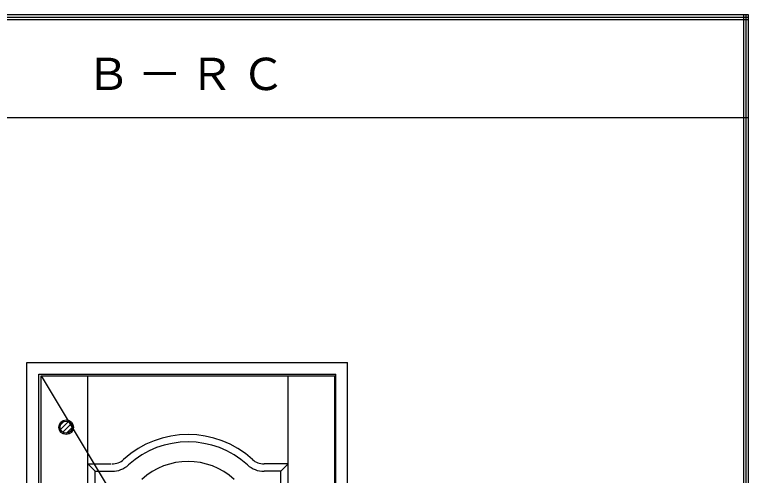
# Model space of a CAD drawing. Units: millimetres, scale not verified. Extents: x -6000 to 5700, y -4307 to 4175.
# Drawn here: x 4204 to 5700, y 3235 to 4175 of the extents above; entities that cross this region are included whole.
import ezdxf

# ---------------------------------------------------------------- set-up
doc = ezdxf.new("R2010")
doc.units = ezdxf.units.MM
doc.header["$LTSCALE"] = 30
doc.linetypes.add('CHAIN2', pattern=[12, 9, -1, 1, -1])
doc.linetypes.add('DASHED1', pattern=[1.8, 1.2, -0.6])
for name, color, linetype in [('0-2_扉', 7, 'Continuous'), ('0-4_枠', 3, 'Continuous'), ('0-5_レバー', 7, 'Continuous'), ('0-7', 7, 'CHAIN2'), ('0-A_文字', 7, 'Continuous'), ('F-1_枠', 6, 'Continuous')]:
    doc.layers.add(name, color=color, linetype=linetype)
doc.styles.add('ＭＳ ゴシック', font='')
doc.styles.get('ＭＳ ゴシック').set_extended_font_data('MS Gothic')

msp = doc.modelspace()

# ---------------------------------------------------------------- linework, layer by layer
at = {"layer": '0-2_扉'}
for p, q in [((4258, 1443), (4258, 3438)), ((4258, 3438), (4857, 3438)), ((4353, 2405.1), (4353, 3438)), ((4762, 1443), (4762, 3438)), ((4857, 1443), (4857, 3438)), ((4368, 3243), (4353, 3258)), ((4353, 3258), (4400.5, 3258)), ((4762, 3258), (4712.42, 3258)), ((4747, 3243), (4762, 3258)), ((4368, 3243), (4402.58, 3243)), ((4368, 2411.32), (4368, 3243)), ((4747, 3243), (4712.42, 3243)), ((4747, 2258), (4747, 3243))]:
    msp.add_line(p, q, dxfattribs=at)
for centre, radius, start, end in [((4557.5, 3123), 195, 47.6573, 132.3427), ((4557.5, 3123), 180, 47.6573, 132.3427), ((4402.58, 3293), 35, 270, 312.3427), ((4557.5, 3123), 140, 47.6573, 132.3427), ((4712.42, 3293), 35, 227.6573, 270), ((4402.58, 3293), 50, 270, 312.3427), ((4712.42, 3293), 50, 227.6573, 270)]:
    msp.add_arc(centre, radius, start, end, dxfattribs=at)
at = {"layer": '0-4_枠'}
for p, q in [((4229, 1418), (4229, 3465)), ((4229, 3465), (4883, 3465)), ((4883, 1418), (4883, 3465)), ((4253, 1418), (4253, 3441)), ((4253, 3441), (4859, 3441)), ((4859, 1418), (4859, 3441))]:
    msp.add_line(p, q, dxfattribs=at)
at = {"layer": '0-5_レバー', "color": 4, "linetype": 'DASHED1'}
for p, q in [((4297.5, 3328.1), (4313.9, 3344.5)), ((4297.58, 3338.07), (4303.93, 3344.42)), ((4301.97, 3322.67), (4319.33, 3340.03)), ((4309.72, 3320.52), (4321.48, 3332.28))]:
    msp.add_line(p, q, dxfattribs=at)
at = {"layer": '0-5_レバー'}
msp.add_circle((4309, 3333), 15, dxfattribs=at)
at = {"layer": '0-5_レバー', "color": 3}
msp.add_circle((4309, 3333), 12.5, dxfattribs=at)
at = {"layer": '0-7'}
msp.add_line((4258, 3438), (4857, 2440.5), dxfattribs=at)
at = {"layer": 'F-1_枠'}
for p, q in [((-6000, 4175), (5700, 4175)), ((5690, 4175), (5690, -4205)), ((5695, 4175), (5695, -4205)), ((5700, 4175), (5700, -4205)), ((-6000, 4170), (5700, 4170)), ((-6000, 4165), (5700, 4165)), ((-6000, 3965), (5700, 3965))]:
    msp.add_line(p, q, dxfattribs=at)

# ---------------------------------------------------------------- texts
at = {"layer": '0-A_文字', "insert": (4349.7, 4020), "char_height": 65.98, "attachment_point": 7, "style": 'ＭＳ ゴシック'}
msp.add_mtext('\\T1.17;Ｂ－ＲＣ', dxfattribs=at)

doc.saveas('drawing.dxf')
